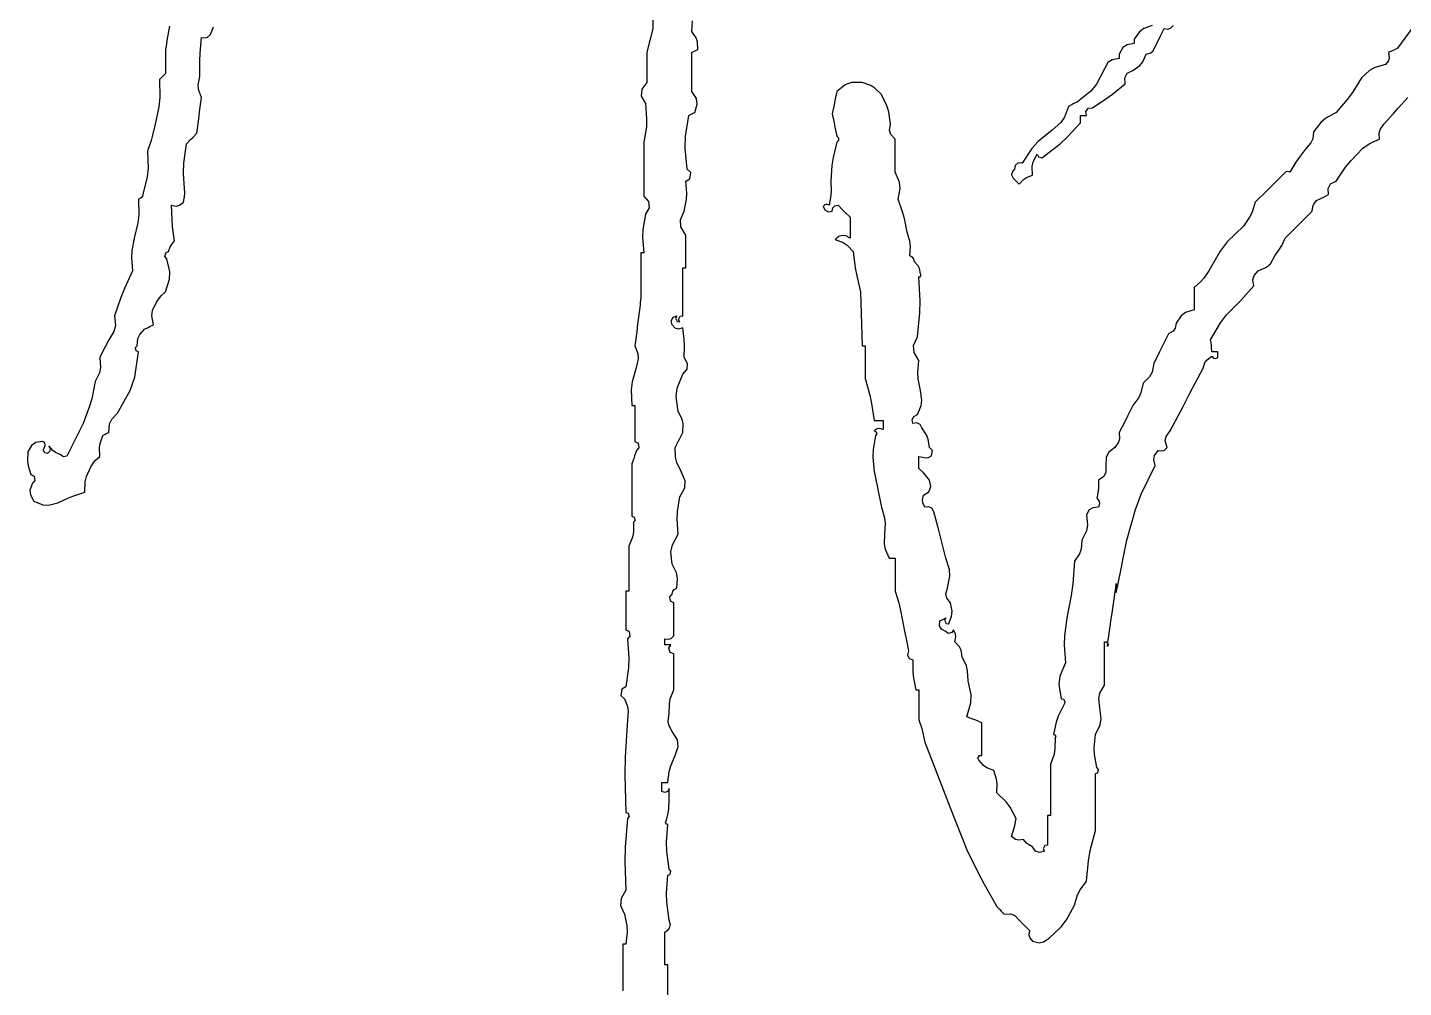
# Model space of a CAD drawing. Header units: inches. Extents: x 0 to 508000, y 0 to 738838.
# Drawn here: x 506875.2 to 506997.8, y 201624.2 to 201709.6 of the extents above; entities that cross this region are included whole.
import ezdxf

# ---------------------------------------------------------------- set-up
doc = ezdxf.new("R2010")
doc.units = ezdxf.units.IN
doc.header["$LTSCALE"] = 1000
doc.header["$MEASUREMENT"] = 0
doc.layers.get('0').update_dxf_attribs({"true_color": 0xffffff})
doc.layers.add('TK-TEXT', color=4, linetype='Continuous', true_color=0x00ffff)

# ---------------------------------------------------------------- blocks, each defined once
blk = doc.blocks.new('A$C4E5A0049')
at = {"lineweight": -3}
for p, q in [((16.5043, 11.3887), (16.4932, 11.322)), ((16.6947, 11.3498), (16.7097, 11.3858)), ((18.7507, 11.4387), (18.7507, 11.3776)), ((18.9313, 11.3637), (18.9341, 11.4137)), ((21.0707, 11.3915), (21.0312, 11.3782)), ((21.1551, 11.3794), (21.1679, 11.3915)), ((16.4932, 11.322), (16.4905, 11.3054)), ((16.647, 11.2639), (16.653, 11.3359)), ((16.653, 11.3359), (16.6705, 11.3339)), ((16.6705, 11.3339), (16.6819, 11.3377)), ((16.6819, 11.3377), (16.6947, 11.3498)), ((18.7396, 11.3331), (18.734, 11.3109)), ((18.7507, 11.3776), (18.7396, 11.3331)), ((18.9518, 11.3351), (18.9313, 11.3637)), ((18.9583, 11.3155), (18.9518, 11.3351)), ((21.0111, 11.3632), (20.9873, 11.329)), ((20.9873, 11.329), (20.9873, 11.3206)), ((20.9873, 11.3206), (20.9873, 11.3165)), ((20.9873, 11.3165), (20.9873, 11.3081)), ((21.0312, 11.3782), (21.0111, 11.3632)), ((21.0846, 11.2942), (21.1014, 11.3275)), ((21.1014, 11.3275), (21.1098, 11.3442)), ((21.1098, 11.3442), (21.1262, 11.3776)), ((21.1262, 11.3776), (21.1437, 11.3756)), ((21.1437, 11.3756), (21.1551, 11.3794)), ((22.2779, 11.3794), (22.2098, 11.2873)), ((16.4891, 11.297), (16.4863, 11.2803)), ((16.4863, 11.2803), (16.4863, 11.2359)), ((16.4905, 11.3054), (16.4891, 11.297)), ((16.6456, 11.2276), (16.647, 11.2639)), ((18.734, 11.3109), (18.7229, 11.2665)), ((18.7229, 11.2665), (18.7229, 11.2109)), ((18.9313, 11.2665), (18.9424, 11.272)), ((18.9313, 11.1942), (18.9313, 11.2665)), ((18.9424, 11.272), (18.948, 11.2748)), ((18.948, 11.2748), (18.9591, 11.2803)), ((18.9591, 11.2803), (18.9583, 11.3155)), ((20.9347, 11.289), (20.9179, 11.2595)), ((20.9179, 11.2595), (20.9179, 11.2512)), ((20.9539, 11.3024), (20.9347, 11.289)), ((20.9873, 11.3081), (20.9539, 11.3024)), ((21.027, 11.2233), (21.0429, 11.2595)), ((21.0429, 11.2595), (21.0639, 11.2649)), ((21.0639, 11.2649), (21.0755, 11.2745)), ((21.0755, 11.2745), (21.0846, 11.2942)), ((22.1853, 11.2738), (22.1681, 11.2665)), ((22.1681, 11.2665), (22.1725, 11.244)), ((22.1937, 11.278), (22.1853, 11.2738)), ((22.2098, 11.2873), (22.1937, 11.278)), ((16.4863, 11.2359), (16.4863, 11.2137)), ((16.4863, 11.2137), (16.4863, 11.1692)), ((16.646, 11.1553), (16.6456, 11.2276)), ((18.7229, 11.2109), (18.7229, 11.1831)), ((18.9313, 11.1581), (18.9313, 11.1942)), ((20.8484, 11.19), (20.8122, 11.1199)), ((20.8652, 11.2195), (20.8484, 11.19)), ((20.8844, 11.2329), (20.8652, 11.2195)), ((20.9179, 11.2387), (20.8844, 11.2329)), ((20.9179, 11.2512), (20.9179, 11.247)), ((20.9179, 11.247), (20.9179, 11.2387)), ((20.9804, 11.1831), (21.0127, 11.2058)), ((21.0127, 11.2058), (21.027, 11.2233)), ((22.1053, 11.1964), (22.0809, 11.1826)), ((22.1542, 11.2109), (22.1053, 11.1964)), ((22.1687, 11.2286), (22.1542, 11.2109)), ((22.1725, 11.244), (22.1687, 11.2286)), ((16.4696, 11.1525), (16.4585, 11.1414)), ((16.4585, 11.1414), (16.4592, 11.0577)), ((16.4752, 11.1581), (16.4696, 11.1525)), ((16.4863, 11.1692), (16.4752, 11.1581)), ((16.6383, 11.1171), (16.646, 11.1553)), ((18.7229, 11.1275), (18.6988, 11.0969)), ((18.7229, 11.1831), (18.7229, 11.1275)), ((18.9313, 11.0859), (18.9313, 11.1581)), ((19.6731, 11.1268), (19.6445, 11.1167)), ((19.7231, 11.1275), (19.6731, 11.1268)), ((19.7629, 11.1127), (19.7231, 11.1275)), ((20.9433, 11.1491), (20.9549, 11.17)), ((20.9456, 11.1206), (20.9433, 11.1491)), ((20.9549, 11.17), (20.9804, 11.1831)), ((22.0431, 11.1484), (22.0009, 11.081)), ((22.0809, 11.1826), (22.0431, 11.1484)), ((16.6399, 11.0948), (16.6383, 11.1171)), ((16.653, 11.0581), (16.6399, 11.0948)), ((18.6988, 11.0969), (18.6964, 11.064)), ((18.6964, 11.064), (18.716, 11.0303)), ((18.9529, 11.053), (18.9313, 11.0859)), ((19.6051, 11.0859), (19.5967, 11.0442)), ((19.6445, 11.1167), (19.6051, 11.0859)), ((19.7823, 11.1008), (19.7629, 11.1127)), ((19.8134, 11.072), (19.7823, 11.1008)), ((19.8381, 11.0195), (19.8134, 11.072)), ((20.785, 11.0866), (20.7234, 11.0372)), ((20.8122, 11.1199), (20.785, 11.0866)), ((20.8559, 11.051), (20.8866, 11.0734)), ((20.8866, 11.0734), (20.9456, 11.1206)), ((22.0009, 11.081), (21.977, 11.0487)), ((16.4549, 11.015), (16.4377, 10.933)), ((16.4592, 11.0577), (16.4549, 11.015)), ((16.6447, 10.9914), (16.653, 11.0581)), ((18.716, 11.0303), (18.7219, 10.9582)), ((18.9452, 10.9886), (18.9567, 11.0262)), ((18.9567, 11.0262), (18.9529, 11.053)), ((19.5926, 11.0233), (19.5842, 10.9817)), ((19.5967, 11.0442), (19.5926, 11.0233)), ((19.8468, 10.9905), (19.8381, 11.0195)), ((20.6817, 11.0164), (20.6627, 10.9659)), ((20.6983, 11.0249), (20.6817, 11.0164)), ((20.7066, 11.0291), (20.6983, 11.0249)), ((20.7234, 11.0372), (20.7066, 11.0291)), ((20.7629, 10.9924), (20.7751, 11.0076)), ((20.7751, 11.0076), (20.7928, 11.0095)), ((20.7928, 11.0095), (20.8559, 11.051)), ((21.977, 11.0487), (21.925, 10.9886)), ((22.1921, 10.9827), (22.2143, 11.0078)), ((22.2143, 11.0078), (22.2584, 11.0581)), ((16.4377, 10.933), (16.4261, 10.8824)), ((16.6322, 10.8914), (16.6405, 10.9581)), ((16.6405, 10.9581), (16.6447, 10.9914)), ((18.7219, 10.9582), (18.7205, 10.9211)), ((18.9028, 10.8757), (18.9174, 10.9747)), ((18.9174, 10.9747), (18.9285, 10.9803)), ((18.9285, 10.9803), (18.9341, 10.9831)), ((18.9341, 10.9831), (18.9452, 10.9886)), ((19.5842, 10.9817), (19.5926, 10.94)), ((19.5926, 10.94), (19.5967, 10.9192)), ((19.8551, 10.933), (19.8468, 10.9905)), ((19.8507, 10.9044), (19.8551, 10.933)), ((20.6456, 10.9411), (20.6053, 10.9053)), ((20.6627, 10.9659), (20.6456, 10.9411)), ((20.6762, 10.8732), (20.7373, 10.94)), ((20.7373, 10.9608), (20.7373, 10.9747)), ((20.7373, 10.9747), (20.7484, 10.9747)), ((20.7373, 10.9539), (20.7373, 10.9608)), ((20.7373, 10.94), (20.7373, 10.9539)), ((20.7484, 10.9747), (20.7539, 10.9747)), ((20.7539, 10.9747), (20.765, 10.9747)), ((20.765, 10.9747), (20.7629, 10.9924)), ((21.8547, 10.9419), (21.8208, 10.8983)), ((21.8771, 10.9613), (21.8547, 10.9419)), ((21.925, 10.9886), (21.8771, 10.9613)), ((22.1306, 10.9093), (22.1473, 10.933)), ((22.1473, 10.933), (22.1921, 10.9827)), ((16.4261, 10.8824), (16.4192, 10.8573)), ((16.603, 10.8622), (16.6127, 10.8719)), ((16.6127, 10.8719), (16.6322, 10.8914)), ((18.7205, 10.9211), (18.709, 10.8497)), ((18.9014, 10.8243), (18.9028, 10.8757)), ((19.5967, 10.9192), (19.6051, 10.8775)), ((19.6051, 10.8775), (19.6129, 10.8696)), ((19.6129, 10.8696), (19.6129, 10.8576)), ((19.8565, 10.8851), (19.8507, 10.9044)), ((19.8759, 10.8636), (19.8565, 10.8851)), ((20.6053, 10.9053), (20.5412, 10.8531)), ((20.6424, 10.8422), (20.6762, 10.8732)), ((21.8208, 10.8983), (21.8167, 10.865)), ((22.1256, 10.8926), (22.1306, 10.9093)), ((22.1265, 10.8636), (22.1256, 10.8926)), ((16.4192, 10.8573), (16.4029, 10.808)), ((16.4029, 10.808), (16.4052, 10.7298)), ((16.5711, 10.7519), (16.5835, 10.8427)), ((16.5835, 10.8427), (16.603, 10.8622)), ((18.709, 10.8497), (18.709, 10.7497)), ((18.9105, 10.7247), (18.9014, 10.8243)), ((19.6051, 10.8497), (19.5885, 10.7785)), ((19.6129, 10.8576), (19.6051, 10.8497)), ((19.8759, 10.8025), (19.8759, 10.8636)), ((20.5122, 10.8212), (20.4664, 10.7524)), ((20.5412, 10.8531), (20.5122, 10.8212)), ((20.5706, 10.7872), (20.6424, 10.8422)), ((21.7861, 10.8219), (21.753, 10.7793)), ((21.8085, 10.8469), (21.7861, 10.8219)), ((21.8167, 10.865), (21.8085, 10.8469)), ((21.9948, 10.7655), (22.0501, 10.8219)), ((22.0501, 10.8219), (22.0784, 10.8421)), ((22.0784, 10.8421), (22.0941, 10.8506)), ((22.0941, 10.8506), (22.1265, 10.8636)), ((16.5697, 10.705), (16.5711, 10.7519)), ((18.709, 10.7497), (18.709, 10.6997)), ((19.5828, 10.742), (19.5773, 10.6691)), ((19.5885, 10.7785), (19.5828, 10.742)), ((19.8759, 10.7719), (19.8759, 10.8025)), ((19.8759, 10.7108), (19.8759, 10.7719)), ((20.4337, 10.7423), (20.4316, 10.7247)), ((20.4487, 10.7543), (20.4337, 10.7423)), ((20.4664, 10.7524), (20.4487, 10.7543)), ((20.5131, 10.7366), (20.5178, 10.7586)), ((20.5178, 10.7586), (20.5358, 10.7941)), ((20.5358, 10.7941), (20.5421, 10.7814)), ((20.5421, 10.7814), (20.5599, 10.7779)), ((20.5599, 10.7779), (20.5706, 10.7872)), ((21.7376, 10.7569), (21.7097, 10.7108)), ((21.753, 10.7793), (21.7376, 10.7569)), ((21.9694, 10.7345), (21.9948, 10.7655)), ((16.4009, 10.6895), (16.3821, 10.6135)), ((16.4052, 10.7298), (16.4009, 10.6895)), ((16.5766, 10.6135), (16.5697, 10.705)), ((18.709, 10.6997), (18.709, 10.5996)), ((18.9035, 10.6691), (18.9229, 10.6803)), ((18.9265, 10.7091), (18.9105, 10.7247)), ((18.9229, 10.6803), (18.9265, 10.7091)), ((19.8965, 10.6648), (19.8759, 10.7108)), ((20.4197, 10.7127), (20.4173, 10.6982)), ((20.4173, 10.6982), (20.4247, 10.683)), ((20.4316, 10.7247), (20.4197, 10.7127)), ((20.4247, 10.683), (20.4358, 10.6719)), ((20.4525, 10.6552), (20.4734, 10.6768)), ((20.4734, 10.6768), (20.487, 10.6858)), ((20.487, 10.6858), (20.515, 10.6969)), ((20.515, 10.6969), (20.5131, 10.7366)), ((21.6819, 10.7038), (21.6291, 10.651)), ((21.6905, 10.7114), (21.6819, 10.7038)), ((21.6985, 10.7134), (21.6905, 10.7114)), ((21.7097, 10.7108), (21.6985, 10.7134)), ((21.925, 10.6691), (21.9694, 10.7345)), ((16.3821, 10.6135), (16.3796, 10.5999)), ((16.5746, 10.5967), (16.5766, 10.6135)), ((18.9091, 10.6137), (18.9035, 10.6691)), ((18.9076, 10.5847), (18.9091, 10.6137)), ((19.5784, 10.6246), (19.577, 10.602)), ((19.5773, 10.6691), (19.5784, 10.6246)), ((19.8898, 10.5857), (19.8998, 10.6351)), ((19.8998, 10.6351), (19.8965, 10.6648)), ((20.4358, 10.6719), (20.4414, 10.6663)), ((20.4414, 10.6663), (20.4525, 10.6552)), ((21.6027, 10.6246), (21.5499, 10.5719)), ((21.6291, 10.651), (21.6027, 10.6246)), ((21.888, 10.6351), (21.8996, 10.656)), ((21.8903, 10.6066), (21.888, 10.6351)), ((21.8996, 10.656), (21.925, 10.6691)), ((16.3737, 10.592), (16.3613, 10.5857)), ((16.3613, 10.5857), (16.3626, 10.513)), ((16.3796, 10.5999), (16.3737, 10.592)), ((16.5167, 10.4911), (16.5141, 10.558)), ((16.5141, 10.558), (16.5366, 10.5535)), ((16.5366, 10.5535), (16.5519, 10.5574)), ((16.5519, 10.5574), (16.5696, 10.5719)), ((16.5696, 10.5719), (16.5732, 10.5884)), ((16.5732, 10.5884), (16.5746, 10.5967)), ((18.709, 10.5996), (18.7308, 10.5742)), ((18.7308, 10.5742), (18.7333, 10.5449)), ((18.8966, 10.5302), (18.9076, 10.5847)), ((19.5498, 10.5598), (19.5425, 10.551)), ((19.5425, 10.551), (19.551, 10.5344)), ((19.5597, 10.5623), (19.5498, 10.5598)), ((19.5703, 10.558), (19.5597, 10.5623)), ((19.577, 10.602), (19.5703, 10.558)), ((19.5874, 10.5456), (19.5966, 10.5548)), ((19.5966, 10.5548), (19.612, 10.558)), ((19.612, 10.558), (19.6332, 10.5347)), ((19.9109, 10.526), (19.8898, 10.5857)), ((21.5499, 10.5719), (21.5346, 10.5246)), ((21.8139, 10.5302), (21.8164, 10.5512)), ((21.8164, 10.5512), (21.8212, 10.5625)), ((21.8212, 10.5625), (21.8347, 10.5788)), ((21.8347, 10.5788), (21.857, 10.5899)), ((21.857, 10.5899), (21.8681, 10.5955)), ((21.8681, 10.5955), (21.8903, 10.6066)), ((16.3626, 10.513), (16.3583, 10.4756)), ((16.5195, 10.4576), (16.5167, 10.4911)), ((18.716, 10.5163), (18.7047, 10.4449)), ((18.7333, 10.5449), (18.716, 10.5163)), ((18.8788, 10.4893), (18.8966, 10.5302)), ((18.8808, 10.4573), (18.8788, 10.4893)), ((19.551, 10.5344), (19.5659, 10.527)), ((19.5659, 10.527), (19.5842, 10.5302)), ((19.5842, 10.5302), (19.5874, 10.5456)), ((19.6332, 10.5347), (19.6443, 10.5235)), ((19.6443, 10.5235), (19.6676, 10.5024)), ((19.6676, 10.5024), (19.6676, 10.4635)), ((19.9194, 10.4951), (19.9109, 10.526)), ((19.9315, 10.4329), (19.9194, 10.4951)), ((21.523, 10.5013), (21.4944, 10.4607)), ((21.5346, 10.5246), (21.523, 10.5013)), ((21.7639, 10.4802), (21.8139, 10.5302)), ((16.3583, 10.4756), (16.3404, 10.4051)), ((16.528, 10.3913), (16.5195, 10.4576)), ((18.7047, 10.4449), (18.7032, 10.4077)), ((18.9035, 10.419), (18.8808, 10.4573)), ((19.6676, 10.4635), (19.6676, 10.444)), ((19.6676, 10.444), (19.6676, 10.4051)), ((19.945, 10.3902), (19.9315, 10.4329)), ((21.4944, 10.4607), (21.4198, 10.3867)), ((21.6889, 10.4051), (21.7389, 10.4552)), ((21.7389, 10.4552), (21.7639, 10.4802)), ((16.3404, 10.4051), (16.3294, 10.345)), ((16.5002, 10.3426), (16.5082, 10.3635)), ((16.5082, 10.3635), (16.514, 10.3737)), ((16.514, 10.3737), (16.528, 10.3913)), ((18.7032, 10.4077), (18.709, 10.3357)), ((18.9035, 10.3579), (18.9035, 10.419)), ((18.9035, 10.3274), (18.9035, 10.3579)), ((19.6037, 10.4038), (19.5981, 10.3982)), ((19.5981, 10.3982), (19.6356, 10.384)), ((19.6064, 10.4065), (19.6037, 10.4038)), ((19.612, 10.4121), (19.6064, 10.4065)), ((19.634, 10.4165), (19.612, 10.4121)), ((19.6474, 10.4148), (19.634, 10.4165)), ((19.6356, 10.384), (19.654, 10.3718)), ((19.6676, 10.4051), (19.6474, 10.4148)), ((19.654, 10.3718), (19.6815, 10.3426)), ((19.948, 10.3665), (19.945, 10.3902)), ((19.9454, 10.3218), (19.948, 10.3665)), ((21.4198, 10.3867), (21.3867, 10.3435)), ((21.6626, 10.3532), (21.6725, 10.3702)), ((21.6725, 10.3702), (21.6889, 10.4051)), ((16.3294, 10.345), (16.328, 10.3133)), ((16.328, 10.3133), (16.3335, 10.2523)), ((16.4839, 10.3186), (16.4875, 10.3363)), ((16.4932, 10.3079), (16.4839, 10.3186)), ((16.4875, 10.3363), (16.5002, 10.3426)), ((16.5059, 10.248), (16.4932, 10.3079)), ((18.7007, 10.3357), (18.6951, 10.3357)), ((18.6951, 10.3357), (18.6951, 10.2523)), ((18.7035, 10.3357), (18.7007, 10.3357)), ((18.709, 10.3357), (18.7035, 10.3357)), ((18.9035, 10.2662), (18.9035, 10.3274)), ((19.6815, 10.3426), (19.6908, 10.2669)), ((19.9578, 10.3155), (19.9454, 10.3218)), ((19.9637, 10.3077), (19.9578, 10.3155)), ((19.9662, 10.294), (19.9637, 10.3077)), ((19.9833, 10.2759), (19.9662, 10.294)), ((21.3867, 10.3435), (21.3346, 10.2523)), ((21.62, 10.2858), (21.6402, 10.3218)), ((21.6402, 10.3218), (21.6626, 10.3532)), ((16.3335, 10.2523), (16.2953, 10.1711)), ((16.5043, 10.2136), (16.5059, 10.248)), ((18.6951, 10.2523), (18.6951, 10.2107)), ((18.8896, 10.1773), (18.8896, 10.2662)), ((18.8896, 10.2662), (18.8952, 10.2662)), ((18.8952, 10.2662), (18.8979, 10.2662)), ((18.8979, 10.2662), (18.9035, 10.2662)), ((19.6908, 10.2669), (19.6978, 10.2291)), ((19.6978, 10.2291), (19.7162, 10.1551)), ((19.9897, 10.2629), (19.9833, 10.2759)), ((19.994, 10.2384), (19.9897, 10.2629)), ((19.9933, 10.2252), (19.9972, 10.2331)), ((19.9972, 10.2331), (19.994, 10.2384)), ((21.3346, 10.2523), (21.3107, 10.2186)), ((21.539, 10.2116), (21.5447, 10.2305)), ((21.5447, 10.2305), (21.5638, 10.2523)), ((21.5638, 10.2523), (21.6016, 10.269)), ((21.6016, 10.269), (21.62, 10.2858)), ((16.2953, 10.1711), (16.2785, 10.1291)), ((16.4863, 10.1551), (16.5043, 10.2136)), ((18.6951, 10.2107), (18.6951, 10.1273)), ((18.8896, 10.1329), (18.8896, 10.1773)), ((19.9871, 10.2246), (19.9933, 10.2252)), ((19.9926, 10.1135), (19.9871, 10.2246)), ((21.2964, 10.2029), (21.2652, 10.1759)), ((21.2652, 10.1759), (21.2652, 10.1343)), ((21.3107, 10.2186), (21.2964, 10.2029)), ((21.5179, 10.1552), (21.543, 10.1829)), ((21.543, 10.1829), (21.539, 10.2116)), ((16.2785, 10.1291), (16.2501, 10.044)), ((16.4265, 10.0685), (16.4446, 10.1065)), ((16.4446, 10.1065), (16.4589, 10.1278)), ((16.4589, 10.1278), (16.4674, 10.1378)), ((16.4674, 10.1378), (16.4863, 10.1551)), ((18.6923, 10.1051), (18.691, 10.094)), ((18.6951, 10.1273), (18.6923, 10.1051)), ((18.8896, 10.044), (18.8896, 10.1329)), ((19.7162, 10.1551), (19.7184, 10.0551)), ((19.9912, 10.0573), (19.9926, 10.1135)), ((21.2652, 10.1343), (21.2652, 10.1134)), ((21.2652, 10.1134), (21.2652, 10.0717)), ((21.4167, 10.0483), (21.4805, 10.1134)), ((21.4805, 10.1134), (21.5054, 10.1413)), ((21.5054, 10.1413), (21.5179, 10.1552)), ((16.2501, 10.044), (16.2534, 9.9983)), ((16.4232, 10.0436), (16.4265, 10.0685)), ((16.4307, 10.0023), (16.4232, 10.0436)), ((18.6882, 10.0717), (18.6798, 10.0051)), ((18.691, 10.094), (18.6882, 10.0717)), ((18.8357, 10.0201), (18.8443, 10.0375)), ((18.8443, 10.0375), (18.8618, 10.044)), ((18.8618, 10.044), (18.8555, 10.0333)), ((18.8694, 10.0269), (18.8773, 10.0426)), ((18.8773, 10.0426), (18.8896, 10.044)), ((19.7184, 10.0551), (19.7198, 10.005)), ((19.9801, 9.9467), (19.9912, 10.0573)), ((21.2056, 10.0434), (21.1818, 10.0092)), ((21.2256, 10.0585), (21.2056, 10.0434)), ((21.2652, 10.0717), (21.2256, 10.0585)), ((21.3881, 10.0112), (21.4167, 10.0483)), ((16.2534, 9.9983), (16.2468, 9.9716)), ((16.3665, 9.9565), (16.389, 9.9814)), ((16.389, 9.9814), (16.4058, 9.9896)), ((16.4058, 9.9896), (16.4141, 9.9938)), ((16.4141, 9.9938), (16.4307, 10.0023)), ((18.6798, 10.0051), (18.6757, 9.9717)), ((18.841, 10.0023), (18.8357, 10.0201)), ((18.8537, 9.9865), (18.841, 10.0023)), ((18.8705, 9.9817), (18.8537, 9.9865)), ((18.8555, 10.0333), (18.8634, 10.0175)), ((18.8634, 10.0175), (18.8757, 10.0162)), ((18.8757, 10.0162), (18.8694, 10.0269)), ((18.8896, 9.9884), (18.8705, 9.9817)), ((18.8957, 9.9331), (18.8896, 9.9884)), ((19.7198, 10.005), (19.7231, 9.905)), ((21.1774, 9.9857), (21.1679, 9.9724)), ((21.1818, 10.0092), (21.1774, 9.9857)), ((21.3416, 9.9328), (21.3881, 10.0112)), ((16.2223, 9.9328), (16.2057, 9.8995)), ((16.2468, 9.9716), (16.2223, 9.9328)), ((16.3543, 9.905), (16.3583, 9.9384)), ((16.3583, 9.9384), (16.3665, 9.9565)), ((18.6757, 9.9717), (18.6673, 9.905)), ((18.8971, 9.9051), (18.8957, 9.9331)), ((19.9623, 9.9059), (19.9801, 9.9467)), ((21.1471, 9.9606), (21.1193, 9.905)), ((21.1679, 9.9724), (21.1471, 9.9606)), ((21.3456, 9.9108), (21.3416, 9.9328)), ((21.347, 9.8996), (21.3456, 9.9108)), ((16.1973, 9.8828), (16.1807, 9.8495)), ((16.1807, 9.8495), (16.1845, 9.8044)), ((16.2057, 9.8995), (16.1973, 9.8828)), ((16.3433, 9.7582), (16.3613, 9.8772)), ((16.3467, 9.8965), (16.3543, 9.905)), ((16.3505, 9.8812), (16.3467, 9.8965)), ((16.3613, 9.8772), (16.3505, 9.8812)), ((18.6673, 9.905), (18.6805, 9.8683)), ((18.6821, 9.846), (18.6743, 9.8078)), ((18.6805, 9.8683), (18.6821, 9.846)), ((18.8966, 9.8495), (18.8971, 9.9051)), ((18.9123, 9.8231), (18.8966, 9.8495)), ((19.7231, 9.905), (19.7287, 9.905)), ((19.7287, 9.905), (19.7315, 9.905)), ((19.7315, 9.905), (19.737, 9.905)), ((19.737, 9.905), (19.737, 9.8439)), ((19.9643, 9.8739), (19.9623, 9.9059)), ((19.9871, 9.8356), (19.9643, 9.8739)), ((21.1054, 9.8772), (21.0776, 9.8217)), ((21.1193, 9.905), (21.1054, 9.8772)), ((21.3259, 9.8402), (21.3485, 9.8564)), ((21.3485, 9.8772), (21.347, 9.8996)), ((21.3596, 9.8772), (21.3485, 9.8772)), ((21.3485, 9.8564), (21.3558, 9.8476)), ((21.3558, 9.8476), (21.3657, 9.8451)), ((21.3652, 9.8772), (21.3596, 9.8772)), ((21.3763, 9.8772), (21.3652, 9.8772)), ((21.3657, 9.8451), (21.3763, 9.8495)), ((21.3763, 9.8661), (21.3763, 9.8772)), ((21.3763, 9.8606), (21.3763, 9.8661)), ((21.3763, 9.8495), (21.3763, 9.8606)), ((16.1845, 9.8044), (16.1797, 9.7789)), ((18.6743, 9.8078), (18.6542, 9.7379)), ((18.8896, 9.7731), (18.9099, 9.7961)), ((18.9099, 9.7961), (18.9123, 9.8231)), ((19.737, 9.8439), (19.737, 9.8133)), ((19.737, 9.8133), (19.737, 9.7522)), ((19.9815, 9.7802), (19.9871, 9.8356)), ((21.0776, 9.8217), (21.0701, 9.7814)), ((21.246, 9.684), (21.3068, 9.8008)), ((21.3068, 9.8008), (21.316, 9.8271)), ((21.316, 9.8271), (21.3259, 9.8402)), ((16.1598, 9.7383), (16.1433, 9.6591)), ((16.1797, 9.7789), (16.1598, 9.7383)), ((16.3226, 9.6976), (16.3433, 9.7582)), ((18.6542, 9.7379), (18.6498, 9.6998)), ((18.8642, 9.7079), (18.8896, 9.7731)), ((19.737, 9.7522), (19.7583, 9.6756)), ((19.983, 9.7512), (19.9815, 9.7802)), ((19.994, 9.6967), (19.983, 9.7512)), ((21.029, 9.7314), (21.0186, 9.6866)), ((21.0585, 9.7599), (21.029, 9.7314)), ((21.0701, 9.7814), (21.0585, 9.7599)), ((16.1433, 9.6591), (16.1321, 9.6198)), ((16.264, 9.5925), (16.3226, 9.6976)), ((18.6498, 9.6998), (18.6534, 9.6272)), ((18.8595, 9.6687), (18.8642, 9.7079)), ((18.8688, 9.5994), (18.8595, 9.6687)), ((19.7583, 9.6756), (19.7667, 9.6364)), ((20.0005, 9.6523), (19.994, 9.6967)), ((21.0081, 9.6639), (20.9804, 9.6272)), ((21.0186, 9.6866), (21.0081, 9.6639)), ((21.2154, 9.6257), (21.246, 9.684)), ((16.1321, 9.6198), (16.1043, 9.5438)), ((16.2367, 9.5636), (16.264, 9.5925)), ((18.6534, 9.6272), (18.659, 9.6272)), ((18.659, 9.6272), (18.6618, 9.6272)), ((18.6618, 9.6272), (18.6673, 9.6272)), ((18.6673, 9.6272), (18.6673, 9.5605)), ((18.8868, 9.5639), (18.8688, 9.5994)), ((19.7667, 9.6364), (19.7787, 9.5577)), ((19.9801, 9.5855), (19.9973, 9.6269)), ((19.9973, 9.6269), (20.0005, 9.6523)), ((20.9804, 9.6272), (20.9554, 9.5772)), ((21.154, 9.5091), (21.2154, 9.6257)), ((16.1043, 9.5438), (16.0765, 9.4883)), ((16.2223, 9.5022), (16.2266, 9.5417)), ((16.2266, 9.5417), (16.2367, 9.5636)), ((18.6673, 9.5605), (18.6673, 9.5272)), ((18.6673, 9.5272), (18.6673, 9.4605)), ((18.8915, 9.5419), (18.8868, 9.5639)), ((18.8896, 9.5022), (18.8915, 9.5419)), ((19.7787, 9.5577), (19.7954, 9.5577)), ((19.7954, 9.5577), (19.8037, 9.5577)), ((19.8037, 9.5577), (19.8204, 9.5577)), ((19.8204, 9.5577), (19.8204, 9.5411)), ((19.8204, 9.5411), (19.8204, 9.5327)), ((19.8204, 9.5327), (19.8204, 9.5161)), ((19.9561, 9.5622), (19.9635, 9.577)), ((19.9593, 9.5438), (19.9561, 9.5622)), ((19.9778, 9.5464), (19.9593, 9.5438)), ((19.9635, 9.577), (19.9801, 9.5855)), ((19.9919, 9.5393), (19.9778, 9.5464)), ((20.001, 9.523), (19.9919, 9.5393)), ((20.9429, 9.5522), (20.9179, 9.5022)), ((20.9554, 9.5772), (20.9429, 9.5522)), ((16.0765, 9.4883), (16.0626, 9.4605)), ((16.1821, 9.451), (16.1946, 9.4883)), ((16.1946, 9.4883), (16.2057, 9.4938)), ((16.2057, 9.4938), (16.2112, 9.4966)), ((16.2112, 9.4966), (16.2223, 9.5022)), ((18.8688, 9.4605), (18.8757, 9.4744)), ((18.8757, 9.4744), (18.8896, 9.5022)), ((19.7856, 9.4883), (19.7748, 9.4224)), ((19.7924, 9.519), (19.7787, 9.5091)), ((19.7787, 9.5091), (19.7872, 9.5069)), ((19.7912, 9.4951), (19.7856, 9.4883)), ((19.7872, 9.5069), (19.7912, 9.4951)), ((19.8042, 9.521), (19.7924, 9.519)), ((19.8204, 9.5161), (19.8042, 9.521)), ((20.0226, 9.4909), (20.001, 9.523)), ((20.0303, 9.471), (20.0226, 9.4909)), ((20.0357, 9.4327), (20.0303, 9.471)), ((20.9187, 9.4732), (20.9137, 9.4564)), ((20.9179, 9.5022), (20.9187, 9.4732)), ((21.1317, 9.4626), (21.1356, 9.4841)), ((21.1401, 9.4327), (21.1317, 9.4626)), ((21.1356, 9.4841), (21.154, 9.5091)), ((15.8473, 9.4119), (15.8452, 9.3699)), ((15.8641, 9.4413), (15.8473, 9.4119)), ((15.8833, 9.4548), (15.8641, 9.4413)), ((15.9167, 9.4605), (15.8833, 9.4548)), ((15.9252, 9.4528), (15.9167, 9.4605)), ((15.9184, 9.4214), (15.9237, 9.4327)), ((15.9254, 9.4075), (15.9184, 9.4214)), ((15.9237, 9.4327), (15.9276, 9.4435)), ((15.9276, 9.4435), (15.9252, 9.4528)), ((15.9376, 9.4049), (15.9254, 9.4075)), ((15.948, 9.4145), (15.9376, 9.4049)), ((15.9621, 9.4182), (15.9445, 9.4396)), ((15.9445, 9.4396), (15.9504, 9.4268)), ((15.9504, 9.4268), (15.948, 9.4145)), ((15.9745, 9.4089), (15.9621, 9.4182)), ((16.0001, 9.398), (15.9745, 9.4089)), ((16.0109, 9.3888), (16.0001, 9.398)), ((16.0348, 9.4049), (16.0283, 9.3923)), ((16.0626, 9.4605), (16.0348, 9.4049)), ((16.1792, 9.4303), (16.1821, 9.451)), ((16.1807, 9.391), (16.1792, 9.4303)), ((18.6743, 9.4188), (18.666, 9.3938)), ((18.6673, 9.4605), (18.6821, 9.4523)), ((18.6856, 9.4313), (18.6743, 9.4188)), ((18.6821, 9.4523), (18.6856, 9.4313)), ((18.8549, 9.4327), (18.8688, 9.4605)), ((18.8558, 9.3869), (18.8549, 9.4327)), ((19.7748, 9.4224), (19.7734, 9.3881)), ((20.0496, 9.4188), (20.0357, 9.4327)), ((20.046, 9.3935), (20.0496, 9.4188)), ((20.8679, 9.4094), (20.8565, 9.3866)), ((20.897, 9.4327), (20.8679, 9.4094)), ((20.9137, 9.4564), (20.897, 9.4327)), ((21.0818, 9.3959), (21.0984, 9.4188)), ((21.0984, 9.4188), (21.1159, 9.4168)), ((21.1159, 9.4168), (21.1273, 9.4206)), ((21.1273, 9.4206), (21.1401, 9.4327)), ((15.8452, 9.3699), (15.8482, 9.3477)), ((15.8482, 9.3477), (15.8611, 9.3077)), ((16.0283, 9.3923), (16.0109, 9.3888)), ((16.119, 9.2982), (16.139, 9.3424)), ((16.139, 9.3424), (16.1532, 9.3637)), ((16.1532, 9.3637), (16.1618, 9.3737)), ((16.1618, 9.3737), (16.1807, 9.391)), ((18.6618, 9.3813), (18.6534, 9.3563)), ((18.6534, 9.3563), (18.6534, 9.2591)), ((18.666, 9.3938), (18.6618, 9.3813)), ((18.8619, 9.3624), (18.8558, 9.3869)), ((18.8827, 9.3216), (18.8619, 9.3624)), ((19.7734, 9.3881), (19.7787, 9.3216)), ((19.9871, 9.3688), (19.9871, 9.391)), ((19.9871, 9.391), (20.0036, 9.3875)), ((19.9871, 9.3577), (19.9871, 9.3688)), ((19.9871, 9.3355), (19.9871, 9.3577)), ((20.0079, 9.3145), (19.9871, 9.3355)), ((20.0036, 9.3875), (20.012, 9.3861)), ((20.012, 9.3861), (20.0288, 9.3841)), ((20.0288, 9.3841), (20.046, 9.3935)), ((20.8565, 9.3866), (20.8553, 9.3494)), ((20.8553, 9.3494), (20.8556, 9.3183)), ((21.0195, 9.2157), (21.0846, 9.3494)), ((21.078, 9.3769), (21.0818, 9.3959)), ((21.0846, 9.3494), (21.078, 9.3769)), ((15.8611, 9.3077), (15.876, 9.2997)), ((15.8796, 9.2784), (15.8681, 9.266)), ((15.876, 9.2997), (15.8796, 9.2784)), ((16.1112, 9.2243), (16.113, 9.2728)), ((16.113, 9.2728), (16.119, 9.2982)), ((18.9008, 9.2779), (18.8827, 9.3216)), ((18.8989, 9.2447), (18.9008, 9.2779)), ((19.7787, 9.3216), (19.7926, 9.2549)), ((20.0177, 9.3033), (20.0079, 9.3145)), ((20.0357, 9.2799), (20.0177, 9.3033)), ((20.0423, 9.2507), (20.0357, 9.2799)), ((20.8456, 9.2983), (20.8206, 9.2799)), ((20.8206, 9.2799), (20.8213, 9.2464)), ((20.8556, 9.3183), (20.8456, 9.2983)), ((15.8681, 9.266), (15.8567, 9.2345)), ((15.8567, 9.2345), (15.8586, 9.2118)), ((15.8586, 9.2118), (15.875, 9.1826)), ((16.0349, 9.1982), (16.0601, 9.208)), ((16.0601, 9.208), (16.1112, 9.2243)), ((18.6534, 9.2591), (18.6534, 9.2104)), ((18.6534, 9.2104), (18.6534, 9.1132)), ((18.8757, 9.2035), (18.8989, 9.2447)), ((19.7926, 9.2549), (19.7995, 9.2215)), ((19.7995, 9.2215), (19.8134, 9.1549)), ((20.0035, 9.1885), (20.0079, 9.2104)), ((20.0079, 9.2104), (20.0328, 9.227)), ((20.0328, 9.227), (20.0423, 9.2507)), ((20.8199, 9.2294), (20.8137, 9.1965)), ((20.8213, 9.2464), (20.8199, 9.2294)), ((20.9927, 9.1452), (21.0195, 9.2157)), ((15.875, 9.1826), (15.9164, 9.1661)), ((15.9164, 9.1661), (15.9431, 9.1644)), ((15.9431, 9.1644), (15.9862, 9.1757)), ((15.9862, 9.1757), (16.0349, 9.1982)), ((18.8657, 9.1347), (18.8757, 9.2035)), ((19.8134, 9.1549), (19.8264, 9.1062)), ((20.0052, 9.1751), (20.0035, 9.1885)), ((20.0149, 9.1549), (20.0052, 9.1751)), ((20.0333, 9.1574), (20.0149, 9.1549)), ((20.0475, 9.1503), (20.0333, 9.1574)), ((20.0565, 9.134), (20.0475, 9.1503)), ((20.7786, 9.1426), (20.765, 9.1201)), ((20.7945, 9.1525), (20.7786, 9.1426)), ((20.8206, 9.1549), (20.7945, 9.1525)), ((20.8137, 9.1965), (20.8236, 9.1829)), ((20.8256, 9.171), (20.8206, 9.1549)), ((20.8236, 9.1829), (20.8256, 9.171)), ((20.9526, 9.0021), (20.9927, 9.1452)), ((18.6534, 9.1132), (18.6642, 9.1092)), ((18.6604, 9.0854), (18.6602, 9.0402)), ((18.668, 9.094), (18.6604, 9.0854)), ((18.6642, 9.1092), (18.668, 9.094)), ((18.8643, 9.0992), (18.8657, 9.1347)), ((18.8688, 9.0298), (18.8643, 9.0992)), ((19.8264, 9.1062), (19.8293, 9.0801)), ((19.8293, 9.0801), (19.8273, 9.0298)), ((20.0787, 9.0479), (20.0565, 9.134)), ((20.765, 9.1201), (20.7696, 9.0724)), ((18.6557, 9.0165), (18.6396, 8.9743)), ((18.6602, 9.0402), (18.6557, 9.0165)), ((18.8415, 8.9802), (18.8688, 9.0298)), ((19.8273, 9.0298), (19.8249, 8.9847)), ((20.0898, 9.0048), (20.0787, 9.0479)), ((20.7649, 9.0453), (20.7442, 9.0021)), ((20.7696, 9.0724), (20.7649, 9.0453)), ((18.6396, 8.9743), (18.6396, 8.8909)), ((18.8349, 8.9473), (18.8415, 8.9802)), ((19.8249, 8.9847), (19.8295, 8.9599)), ((19.8295, 8.9599), (19.8482, 8.9187)), ((20.1121, 8.9187), (20.0898, 9.0048)), ((20.74, 8.961), (20.7323, 8.9393)), ((20.7442, 9.0021), (20.74, 8.961)), ((20.9359, 8.9187), (20.9526, 9.0021)), ((18.6396, 8.8909), (18.6396, 8.8492)), ((18.841, 8.8909), (18.8349, 8.9473)), ((18.8609, 8.8503), (18.841, 8.8909)), ((19.8482, 8.9187), (19.8593, 8.9187)), ((19.8593, 8.9187), (19.8648, 8.9187)), ((19.8648, 8.9187), (19.8759, 8.9187)), ((19.8759, 8.9187), (19.8759, 8.8576)), ((20.1289, 8.8656), (20.1121, 8.9187)), ((20.7095, 8.9048), (20.702, 8.7986)), ((20.7323, 8.9393), (20.7095, 8.9048)), ((20.9276, 8.877), (20.9359, 8.9187)), ((18.6396, 8.8492), (18.6396, 8.7659)), ((18.8657, 8.8248), (18.8609, 8.8503)), ((18.8618, 8.7798), (18.8657, 8.8248)), ((19.8759, 8.8576), (19.8759, 8.827)), ((19.8759, 8.827), (19.8759, 8.7659)), ((20.1191, 8.7798), (20.1305, 8.8342)), ((20.1305, 8.8342), (20.1289, 8.8656)), ((20.9109, 8.7937), (20.9276, 8.877)), ((18.6312, 8.7659), (18.6257, 8.7659)), ((18.6257, 8.7659), (18.6257, 8.6936)), ((18.634, 8.7659), (18.6312, 8.7659)), ((18.6396, 8.7659), (18.634, 8.7659)), ((18.841, 8.752), (18.8435, 8.7657)), ((18.8435, 8.7657), (18.8494, 8.7735)), ((18.8494, 8.7735), (18.8618, 8.7798)), ((19.8759, 8.7659), (19.8932, 8.7113)), ((20.1121, 8.7523), (20.1191, 8.7798)), ((20.702, 8.7986), (20.695, 8.7454)), ((20.897, 8.752), (20.8998, 8.7714)), ((20.8998, 8.7714), (20.9012, 8.7812)), ((20.9012, 8.7812), (20.904, 8.8006)), ((20.904, 8.8006), (20.904, 8.7839)), ((20.904, 8.7839), (20.904, 8.7756)), ((20.904, 8.7756), (20.904, 8.7589)), ((20.904, 8.7589), (20.9067, 8.7728)), ((20.9067, 8.7728), (20.9081, 8.7798)), ((20.9081, 8.7798), (20.9109, 8.7937)), ((18.8295, 8.7396), (18.841, 8.752)), ((18.833, 8.7183), (18.8295, 8.7396)), ((18.8479, 8.7103), (18.833, 8.7183)), ((18.8479, 8.6492), (18.8479, 8.7103)), ((19.8932, 8.7113), (19.9002, 8.6833)), ((20.116, 8.733), (20.1121, 8.7523)), ((20.133, 8.7103), (20.116, 8.733)), ((20.1406, 8.6721), (20.133, 8.7103)), ((20.695, 8.7454), (20.6747, 8.6409)), ((20.8859, 8.6742), (20.897, 8.752)), ((18.6257, 8.6936), (18.6257, 8.6575)), ((18.6257, 8.6575), (18.6257, 8.5853)), ((18.8479, 8.6186), (18.8479, 8.6492)), ((19.9002, 8.6833), (19.9107, 8.627)), ((20.0843, 8.627), (20.0954, 8.6325)), ((20.0954, 8.6325), (20.101, 8.6353)), ((20.101, 8.6353), (20.1121, 8.6409)), ((20.1121, 8.6409), (20.1058, 8.6302)), ((20.126, 8.6131), (20.139, 8.6498)), ((20.139, 8.6498), (20.1406, 8.6721)), ((20.6747, 8.6409), (20.6634, 8.5582)), ((20.8692, 8.5575), (20.8803, 8.6353)), ((20.8803, 8.6353), (20.8859, 8.6742)), ((18.6257, 8.5853), (18.6406, 8.5773)), ((18.6406, 8.5773), (18.6441, 8.556)), ((18.8479, 8.5575), (18.8479, 8.6186)), ((19.9107, 8.627), (19.9218, 8.5714)), ((19.9218, 8.5714), (19.9273, 8.5436)), ((20.0829, 8.6046), (20.0843, 8.627)), ((20.0921, 8.5884), (20.0829, 8.6046)), ((20.1121, 8.5783), (20.0921, 8.5884)), ((20.1058, 8.6302), (20.1137, 8.6144)), ((20.1229, 8.5691), (20.1121, 8.5783)), ((20.1137, 8.6144), (20.126, 8.6131)), ((20.1405, 8.5726), (20.1229, 8.5691)), ((20.1468, 8.5853), (20.1405, 8.5726)), ((20.1565, 8.5651), (20.1468, 8.5853)), ((18.6441, 8.556), (18.6326, 8.5436)), ((18.6326, 8.5436), (18.6392, 8.4549)), ((18.8063, 8.5325), (18.8063, 8.5436)), ((18.8063, 8.5436), (18.8237, 8.5416)), ((18.8063, 8.5269), (18.8063, 8.5325)), ((18.8063, 8.5158), (18.8063, 8.5269)), ((18.8174, 8.5158), (18.8063, 8.5158)), ((18.8229, 8.5158), (18.8174, 8.5158)), ((18.834, 8.5158), (18.8229, 8.5158)), ((18.8237, 8.5416), (18.8352, 8.5454)), ((18.8244, 8.5011), (18.834, 8.5158)), ((18.8352, 8.5454), (18.8479, 8.5575)), ((19.9273, 8.5436), (19.9385, 8.488)), ((20.1538, 8.5297), (20.1582, 8.5517)), ((20.1755, 8.5075), (20.1538, 8.5297)), ((20.1582, 8.5517), (20.1565, 8.5651)), ((20.1838, 8.491), (20.1755, 8.5075)), ((20.6634, 8.5582), (20.662, 8.5157)), ((20.662, 8.5157), (20.6678, 8.4325)), ((20.8484, 8.4491), (20.8484, 8.5297)), ((20.8484, 8.5297), (20.8584, 8.5295)), ((20.8584, 8.5295), (20.8659, 8.5182)), ((20.8623, 8.5089), (20.8651, 8.5283)), ((20.8659, 8.5182), (20.8623, 8.5089)), ((20.8651, 8.5283), (20.8665, 8.5381)), ((20.8665, 8.5381), (20.8692, 8.5575)), ((18.6392, 8.4549), (18.6378, 8.4095)), ((18.8314, 8.4802), (18.8244, 8.5011)), ((18.8479, 8.4742), (18.8314, 8.4802)), ((18.8479, 8.4075), (18.8479, 8.4742)), ((19.9385, 8.488), (19.9332, 8.4702)), ((19.9332, 8.4702), (19.9418, 8.4529)), ((19.9418, 8.4529), (19.9593, 8.4464)), ((19.9593, 8.4464), (19.9582, 8.3905)), ((20.1885, 8.4603), (20.1838, 8.491)), ((20.2074, 8.4185), (20.1885, 8.4603)), ((20.8484, 8.4089), (20.8484, 8.4491)), ((18.6378, 8.4095), (18.6257, 8.3213)), ((18.8479, 8.3741), (18.8479, 8.4075)), ((19.9582, 8.3905), (19.961, 8.362)), ((20.2133, 8.3948), (20.2074, 8.4185)), ((20.2163, 8.3491), (20.2133, 8.3948)), ((20.6678, 8.4325), (20.6419, 8.3705)), ((20.8484, 8.3283), (20.8484, 8.4089)), ((18.6257, 8.3213), (18.6062, 8.3102)), ((18.8479, 8.3074), (18.8479, 8.3741)), ((19.961, 8.362), (19.9732, 8.3074)), ((20.2295, 8.2837), (20.2163, 8.3491)), ((20.6419, 8.3705), (20.6371, 8.3322)), ((20.6371, 8.3322), (20.647, 8.2658)), ((20.828, 8.291), (20.8484, 8.3283)), ((18.6062, 8.3102), (18.6026, 8.2814)), ((18.6026, 8.2814), (18.6187, 8.2658)), ((18.6187, 8.2658), (18.6333, 8.2293)), ((18.8273, 8.2415), (18.8318, 8.2652)), ((18.8318, 8.2652), (18.8479, 8.3074)), ((19.9732, 8.3074), (19.9787, 8.3074)), ((19.9787, 8.3074), (19.9815, 8.3074)), ((19.9815, 8.3074), (19.9871, 8.3074)), ((19.9871, 8.3074), (19.9871, 8.2519)), ((19.9871, 8.2519), (19.9871, 8.2241)), ((20.2279, 8.2465), (20.2295, 8.2837)), ((20.647, 8.2658), (20.6591, 8.2632)), ((20.6591, 8.2632), (20.6661, 8.2492)), ((20.6661, 8.2492), (20.6608, 8.238)), ((20.8231, 8.2664), (20.828, 8.291)), ((20.8276, 8.2241), (20.8231, 8.2664)), ((18.6364, 8.2076), (18.6326, 8.1685)), ((18.6333, 8.2293), (18.6364, 8.2076)), ((18.8218, 8.1629), (18.8271, 8.1963)), ((18.8271, 8.1963), (18.8273, 8.2415)), ((19.9871, 8.2241), (19.9871, 8.1685)), ((20.2094, 8.1824), (20.2279, 8.2465)), ((20.6341, 8.1855), (20.624, 8.1567)), ((20.6608, 8.238), (20.6341, 8.1855)), ((20.8338, 8.1738), (20.8276, 8.2241)), ((18.6326, 8.1685), (18.6219, 7.9966)), ((18.8252, 8.1428), (18.8218, 8.1629)), ((18.841, 8.113), (18.8252, 8.1428)), ((19.9871, 8.1685), (20, 8.1274)), ((20, 8.1274), (20.0056, 8.1065)), ((20.2371, 8.1713), (20.2094, 8.1824)), ((20.251, 8.1657), (20.2371, 8.1713)), ((20.2788, 8.1546), (20.251, 8.1657)), ((20.2788, 8.0935), (20.2788, 8.1546)), ((20.624, 8.1567), (20.6122, 8.0991)), ((20.8067, 8.0991), (20.8289, 8.1447)), ((20.8289, 8.1447), (20.8338, 8.1738)), ((18.8648, 8.075), (18.841, 8.113)), ((18.8687, 8.0445), (18.8648, 8.075)), ((20.0056, 8.1065), (20.0149, 8.0643)), ((20.0149, 8.0643), (20.0911, 7.8637)), ((20.2788, 8.0629), (20.2788, 8.0935)), ((20.2788, 8.0018), (20.2788, 8.0629)), ((20.6122, 8.0991), (20.6184, 8.0984)), ((20.6184, 8.0984), (20.6223, 8.0905)), ((20.6192, 8.0852), (20.6191, 8.0345)), ((20.6223, 8.0905), (20.6192, 8.0852)), ((20.8012, 8.0381), (20.8067, 8.0991)), ((18.6219, 7.9966), (18.6205, 7.9101)), ((18.8336, 7.9545), (18.8549, 8.0018)), ((18.8549, 8.0018), (18.8687, 8.0445)), ((20.2613, 7.9903), (20.2688, 8.0016)), ((20.2688, 8.0016), (20.2788, 8.0018)), ((20.6147, 8.0081), (20.5983, 7.9601)), ((20.6191, 8.0345), (20.6147, 8.0081)), ((20.8027, 8.0064), (20.8012, 8.0381)), ((20.8137, 7.9463), (20.8027, 8.0064)), ((18.8202, 7.8768), (18.8263, 7.9283)), ((18.8263, 7.9283), (18.8336, 7.9545)), ((20.2649, 7.981), (20.2613, 7.9903)), ((20.2876, 7.9558), (20.2649, 7.981)), ((20.3029, 7.9451), (20.2876, 7.9558)), ((20.3344, 7.9324), (20.3029, 7.9451)), ((20.3474, 7.8924), (20.3344, 7.9324)), ((20.5983, 7.9601), (20.5983, 7.8657)), ((20.8213, 7.9377), (20.8137, 7.9463)), ((20.8175, 7.9224), (20.8213, 7.9377)), ((18.6205, 7.9101), (18.6257, 7.7379)), ((18.7924, 7.8601), (18.7924, 7.8768)), ((18.7924, 7.8768), (18.8035, 7.8768)), ((18.8035, 7.8768), (18.809, 7.8768)), ((18.809, 7.8768), (18.8202, 7.8768)), ((20.0911, 7.8637), (20.13, 7.7637)), ((20.3503, 7.8702), (20.3474, 7.8924)), ((20.3483, 7.8282), (20.3503, 7.8702)), ((20.5983, 7.8657), (20.5983, 7.8184)), ((20.8067, 7.9185), (20.8175, 7.9224)), ((20.8067, 7.8129), (20.8067, 7.9185)), ((18.7924, 7.8518), (18.7924, 7.8601)), ((18.7924, 7.8351), (18.7924, 7.8518)), ((18.8063, 7.8297), (18.7924, 7.8351)), ((18.8208, 7.8354), (18.8063, 7.8297)), ((18.8271, 7.849), (18.8208, 7.8354)), ((18.8271, 7.8268), (18.8271, 7.849)), ((18.8271, 7.8157), (18.8271, 7.8268)), ((18.8271, 7.7934), (18.8271, 7.8157)), ((20.3917, 7.7876), (20.3483, 7.8282)), ((20.5983, 7.8184), (20.5983, 7.724)), ((20.8067, 7.7601), (20.8067, 7.8129)), ((18.6257, 7.7379), (18.6364, 7.7339)), ((18.8223, 7.7344), (18.8251, 7.7542)), ((18.8251, 7.7542), (18.8271, 7.7934)), ((20.13, 7.7637), (20.2094, 7.5642)), ((20.4108, 7.7627), (20.3917, 7.7876)), ((20.4386, 7.7101), (20.4108, 7.7627)), ((20.8067, 7.6545), (20.8067, 7.7601)), ((18.6326, 7.7101), (18.6217, 7.5771)), ((18.6402, 7.7187), (18.6326, 7.7101)), ((18.6364, 7.7339), (18.6402, 7.7187)), ((18.8101, 7.6908), (18.8132, 7.6962)), ((18.814, 7.683), (18.8101, 7.6908)), ((18.8132, 7.6962), (18.8223, 7.7344)), ((18.8202, 7.6823), (18.814, 7.683)), ((18.8143, 7.5991), (18.8202, 7.6823)), ((20.4276, 7.6597), (20.4318, 7.6764)), ((20.4318, 7.6764), (20.4386, 7.7101)), ((20.59, 7.724), (20.5844, 7.724)), ((20.5844, 7.724), (20.5844, 7.6684)), ((20.5928, 7.724), (20.59, 7.724)), ((20.5983, 7.724), (20.5928, 7.724)), ((20.4177, 7.6267), (20.4276, 7.6597)), ((20.4355, 7.6123), (20.4177, 7.6267)), ((20.4508, 7.6084), (20.4355, 7.6123)), ((20.4733, 7.6128), (20.4508, 7.6084)), ((20.4868, 7.5958), (20.4733, 7.6128)), ((20.5844, 7.6684), (20.5844, 7.6406)), ((20.5844, 7.6406), (20.5844, 7.5851)), ((20.7832, 7.5615), (20.8067, 7.6545)), ((18.6217, 7.5771), (18.6203, 7.51)), ((18.8157, 7.5565), (18.8143, 7.5991)), ((18.8271, 7.4739), (18.8157, 7.5565)), ((20.2094, 7.5642), (20.2615, 7.4569)), ((20.4958, 7.5883), (20.4868, 7.5958)), ((20.515, 7.5781), (20.4958, 7.5883)), ((20.5285, 7.5586), (20.515, 7.5781)), ((20.5475, 7.5515), (20.5285, 7.5586)), ((20.5706, 7.5573), (20.5475, 7.5515)), ((20.5721, 7.5837), (20.5642, 7.568)), ((20.5642, 7.568), (20.5706, 7.5573)), ((20.5844, 7.5851), (20.5721, 7.5837)), ((20.7747, 7.5138), (20.7832, 7.5615)), ((18.6203, 7.51), (18.6257, 7.3767)), ((20.765, 7.4184), (20.7747, 7.5138)), ((18.8143, 7.3629), (18.8202, 7.4461)), ((18.8202, 7.4461), (18.8309, 7.4501)), ((18.8347, 7.4654), (18.8271, 7.4739)), ((18.8309, 7.4501), (18.8347, 7.4654)), ((20.2615, 7.4569), (20.2894, 7.404)), ((20.7357, 7.3782), (20.765, 7.4184)), ((18.6257, 7.3767), (18.6029, 7.3384)), ((18.8157, 7.3204), (18.8143, 7.3629)), ((20.2894, 7.404), (20.3483, 7.3003)), ((20.7095, 7.3072), (20.724, 7.3548)), ((20.724, 7.3548), (20.7357, 7.3782)), ((18.6029, 7.3384), (18.6009, 7.3064)), ((18.6009, 7.3064), (18.6187, 7.2655)), ((18.8271, 7.2378), (18.8157, 7.3204)), ((20.3483, 7.3003), (20.3622, 7.2864)), ((20.6731, 7.2391), (20.7095, 7.3072)), ((18.6187, 7.2655), (18.6298, 7.211)), ((18.8324, 7.2146), (18.8271, 7.2378)), ((20.3622, 7.2864), (20.3691, 7.2794)), ((20.3691, 7.2794), (20.383, 7.2655)), ((20.383, 7.2655), (20.4129, 7.2674)), ((20.4129, 7.2674), (20.4321, 7.2597)), ((20.4321, 7.2597), (20.4525, 7.2378)), ((20.4525, 7.2378), (20.4719, 7.2183)), ((20.6481, 7.2068), (20.6731, 7.2391)), ((18.6312, 7.182), (18.6257, 7.1266)), ((18.6298, 7.211), (18.6312, 7.182)), ((18.8063, 7.1822), (18.8255, 7.1961)), ((18.8063, 7.1211), (18.8063, 7.1822)), ((18.8255, 7.1961), (18.8324, 7.2146)), ((20.4719, 7.2183), (20.4816, 7.2086)), ((20.4816, 7.2086), (20.5011, 7.1891)), ((20.5011, 7.1891), (20.4978, 7.1692)), ((20.4978, 7.1692), (20.5017, 7.1557)), ((20.5914, 7.1544), (20.6481, 7.2068)), ((18.6173, 7.1266), (18.6118, 7.1266)), ((18.6118, 7.1266), (18.6118, 6.9821)), ((18.6201, 7.1266), (18.6173, 7.1266)), ((18.6257, 7.1266), (18.6201, 7.1266)), ((18.8063, 7.0905), (18.8063, 7.1211)), ((20.5017, 7.1557), (20.515, 7.1405)), ((20.515, 7.1405), (20.545, 7.1324)), ((20.545, 7.1324), (20.5662, 7.1363)), ((20.5662, 7.1363), (20.5914, 7.1544)), ((18.8063, 7.0294), (18.8063, 7.0905)), ((18.6118, 6.9821), (18.6118, 6.9099)), ((18.8118, 7.0294), (18.8063, 7.0294)), ((18.8146, 7.0294), (18.8118, 7.0294)), ((18.8202, 7.0294), (18.8146, 7.0294)), ((18.8202, 6.9683), (18.8202, 7.0294)), ((18.8202, 6.9377), (18.8202, 6.9683)), ((18.8202, 6.8766), (18.8202, 6.9377))]:
    blk.add_line(p, q, dxfattribs=at)
blk = doc.blocks.new('+A9S5D+9F')
at = {"layer": 'TK-TEXT', "xscale": 38.34000000000001, "yscale": 38.34000000000001}
blk.add_blockref('A$C4E5A0049', (107505.12, -4779.16), dxfattribs=at)

msp = doc.modelspace()

# ---------------------------------------------------------------- block references
at = {"xscale": 0.5, "yscale": 0.5}
msp.add_blockref('+A9S5D+9F', (452818.91, 203881.01), dxfattribs=at)

doc.saveas('drawing.dxf')
